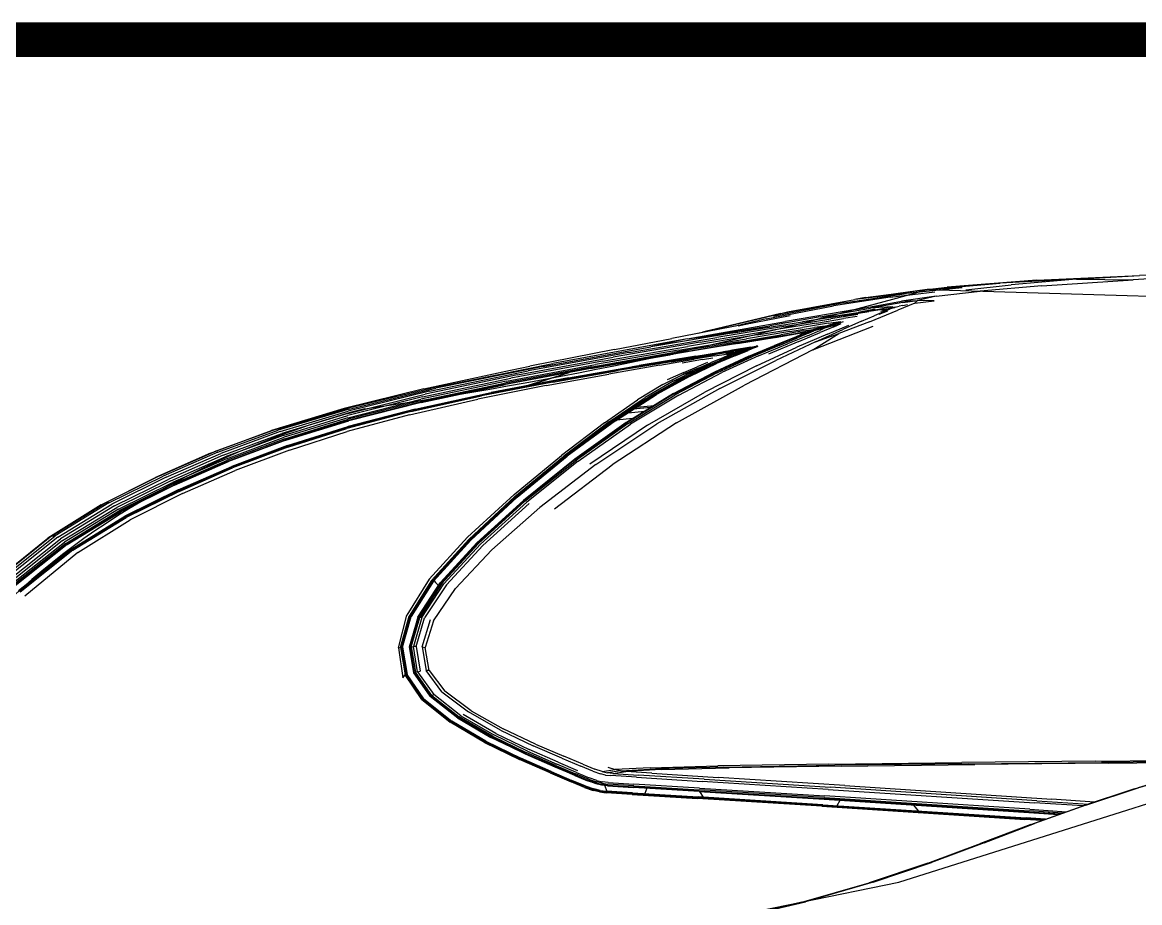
# Model space of a CAD drawing. Extents: x 526875 to 527530, y 3493038 to 3493574.
# Drawn here: x 527096.545 to 527098.155, y 3493325.859 to 3493327.128 of the extents above; entities that cross this region are included whole.
import ezdxf

# ---------------------------------------------------------------- set-up
doc = ezdxf.new("R2010")
doc.units = 0
doc.header["$LTSCALE"] = 2
doc.layers.get('0').update_dxf_attribs({"linetype": 'CONTINUOUS'})
for name, color, linetype in [('L-WATER水景', 5, 'CONTINUOUS'), ('W-_ANTICOLLISION防撞措施', 6, 'CONTINUOUS'), ('W-_BOLLARD系船栓', 4, 'CONTINUOUS')]:
    doc.layers.add(name, color=color, linetype=linetype)

# ---------------------------------------------------------------- blocks, each defined once
blk = doc.blocks.new('$matou$00000056')
at = {"color": 0, "linetype": 'Continuous'}
for p, q in [((5753.8, -1252.3, 0), (5677.1, -1275.8, 0)), ((5680.7, -1275.2, 0), (5757.4, -1251.7, 0)), ((5612.4, -1300.1, 0), (5677.1, -1275.8, 0)), ((5680.7, -1275.2, 0), (5616, -1299.4, 0)), ((5612.4, -1300.1, 0), (5556.5, -1324.6, 0)), ((5560, -1323.8, 0), (5616, -1299.4, 0)), ((5506.1, -1348.9, 0), (5556.5, -1324.6, 0)), ((5560, -1323.8, 0), (5509.6, -1348, 0)), ((5506.1, -1348.9, 0), (5457.9, -1372.5, 0)), ((5461.4, -1371.5, 0), (5509.6, -1348, 0)), ((5408.8, -1395, 0), (5457.9, -1372.5, 0)), ((5461.4, -1371.5, 0), (5412.2, -1393.9, 0)), ((5463.3, -1386.5, 0), (5433.2, -1384.4, 0)), ((5434.3, -1383.8, 0), (5463.4, -1385.9, 0)), ((5463.4, -1385.7, 0), (5434.7, -1383.7, 0)), ((5447.4, -1377.9, 0), (5465.8, -1379.2, 0)), ((5448.1, -1377.6, 0), (5466.3, -1378.9, 0)), ((5449.2, -1377.1, 0), (5466.7, -1378.3, 0)), ((5451.1, -1376.2, 0), (5467.2, -1377.4, 0)), ((5661.4, -1392.7, 0), (5465.8, -1379.2, 0)), ((5661.7, -1392.3, 0), (5466.3, -1378.9, 0)), ((5661.9, -1391.8, 0), (5466.7, -1378.3, 0)), ((5662.2, -1390.8, 0), (5467.2, -1377.4, 0)), ((5408.8, -1395, 0), (5358.6, -1416.4, 0)), ((5361.9, -1415.2, 0), (5412.2, -1393.9, 0)), ((5411.5, -1394.2, 0), (5458.1, -1397.5, 0)), ((5462.4, -1389.6, 0), (5427.2, -1387.1, 0)), ((5431, -1385.4, 0), (5463, -1387.6, 0)), ((5462.4, -1389.6, 0), (5659.4, -1403.2, 0)), ((5659.8, -1401.2, 0), (5463, -1387.6, 0)), ((5463.3, -1386.5, 0), (5660, -1400.1, 0)), ((5463.4, -1385.7, 0), (5660, -1399.3, 0)), ((5660, -1399.5, 0), (5463.4, -1385.9, 0)), ((5574.2, -1393.3, 0), (5569.8, -1386.4, 0)), ((5647.5, -1391.8, 0), (5644.6, -1398.2, 0)), ((5661.4, -1392.7, 0), (5781.3, -1400.7, 0)), ((5661.7, -1392.3, 0), (5781.4, -1400.3, 0)), ((5661.9, -1391.8, 0), (5781.6, -1399.8, 0)), ((5662.2, -1390.8, 0), (5781.7, -1398.8, 0)), ((5400.4, -1398.9, 0), (5441.4, -1401.8, 0)), ((5455.7, -1400, 0), (5406.1, -1396.5, 0)), ((5640.3, -1415.9, 0), (5441.4, -1401.8, 0)), ((5455.7, -1400, 0), (5654.2, -1413.8, 0)), ((5656.3, -1411.2, 0), (5458.1, -1397.5, 0)), ((5779.9, -1411.3, 0), (5659.4, -1403.2, 0)), ((5659.8, -1401.2, 0), (5780.2, -1409.3, 0)), ((5780.3, -1407.3, 0), (5660, -1399.3, 0)), ((5660, -1399.5, 0), (5780.3, -1407.5, 0)), ((5780.3, -1408.1, 0), (5660, -1400.1, 0)), ((5775.9, -1400.4, 0), (5779.6, -1407.3, 0)), ((5844.3, -1404.8, 0), (5781.3, -1400.7, 0)), ((5844.4, -1404.4, 0), (5781.4, -1400.3, 0)), ((5844.5, -1403.8, 0), (5781.6, -1399.8, 0)), ((5844.6, -1402.9, 0), (5781.7, -1398.8, 0)), ((5830.7, -1410.6, 0), (5832.5, -1404, 0)), ((5844.3, -1404.8, 0), (5869.3, -1406.5, 0)), ((5844.4, -1404.4, 0), (5869.4, -1406.1, 0)), ((5844.5, -1403.8, 0), (5869.5, -1405.5, 0)), ((5844.6, -1402.9, 0), (5869.7, -1404.6, 0)), ((5875.5, -1407, 0), (5869.4, -1406.1, 0)), ((5875.7, -1406.4, 0), (5869.5, -1405.5, 0)), ((5875.9, -1405.5, 0), (5869.7, -1404.6, 0)), ((5875.9, -1405.5, 0), (5882, -1407.1, 0)), ((5307.5, -1436.6, 0), (5358.6, -1416.4, 0)), ((5361.9, -1415.2, 0), (5312.3, -1434.7, 0)), ((5640.3, -1415.9, 0), (5762.2, -1424.3, 0)), ((5775.5, -1421.9, 0), (5654.2, -1413.8, 0)), ((5656.3, -1411.2, 0), (5777.3, -1419.4, 0)), ((5779.9, -1411.3, 0), (5843, -1415.4, 0)), ((5843.2, -1413.4, 0), (5780.2, -1409.3, 0)), ((5780.3, -1407.3, 0), (5843.4, -1411.4, 0)), ((5843.4, -1411.6, 0), (5780.3, -1407.5, 0)), ((5780.3, -1408.1, 0), (5843.3, -1412.2, 0)), ((5867.7, -1417, 0), (5843, -1415.4, 0)), ((5843.2, -1413.4, 0), (5868, -1415.1, 0)), ((5868.2, -1413.9, 0), (5843.3, -1412.2, 0)), ((5868.3, -1413.1, 0), (5843.4, -1411.4, 0)), ((5843.4, -1411.6, 0), (5868.3, -1413.3, 0)), ((5873.6, -1415.9, 0), (5868, -1415.1, 0)), ((5868.2, -1413.9, 0), (5873.9, -1414.7, 0)), ((5868.3, -1413.1, 0), (5874, -1413.9, 0)), ((5874, -1414.1, 0), (5868.3, -1413.3, 0)), ((5871.3, -1413.5, 0), (5869, -1406.5, 0)), ((5875.4, -1407.4, 0), (5869.3, -1406.5, 0)), ((5873.6, -1415.9, 0), (5873.9, -1414.7, 0)), ((5873.6, -1415.9, 0), (5879.1, -1417.4, 0)), ((5874, -1414.1, 0), (5873.9, -1414.7, 0)), ((5879.4, -1416.2, 0), (5873.9, -1414.7, 0)), ((5874, -1414.1, 0), (5874, -1413.9, 0)), ((5879.6, -1415.5, 0), (5874, -1413.9, 0)), ((5874, -1414.1, 0), (5879.6, -1415.7, 0)), ((5875.5, -1407.3, 0), (5875.4, -1407.4, 0)), ((5875.4, -1407.4, 0), (5875.4, -1407.4, 0)), ((5875.4, -1407.4, 0), (5881.4, -1409, 0)), ((5875.7, -1406.4, 0), (5875.5, -1407, 0)), ((5875.5, -1407.3, 0), (5875.5, -1407, 0)), ((5875.5, -1407, 0), (5881.5, -1408.6, 0)), ((5875.7, -1406.4, 0), (5881.7, -1408.1, 0)), ((5879.4, -1416.2, 0), (5879.1, -1417.4, 0)), ((5879.4, -1416.2, 0), (5879.6, -1415.7, 0)), ((5879.4, -1416.2, 0), (5887.2, -1419.5, 0)), ((5879.6, -1415.5, 0), (5887.5, -1418.8, 0)), ((5879.6, -1415.5, 0), (5879.6, -1415.7, 0)), ((5887.4, -1419, 0), (5879.6, -1415.7, 0)), ((5881.4, -1408.9, 0), (5881.5, -1408.6, 0)), ((5881.4, -1408.9, 0), (5881.4, -1409, 0)), ((5881.4, -1409, 0), (5881.4, -1409, 0)), ((5889.7, -1412.5, 0), (5881.4, -1409, 0)), ((5881.7, -1408.1, 0), (5881.5, -1408.6, 0)), ((5889.8, -1412.2, 0), (5881.5, -1408.6, 0)), ((5881.7, -1408.1, 0), (5882, -1407.1, 0)), ((5890, -1411.6, 0), (5881.7, -1408.1, 0)), ((5890.4, -1410.7, 0), (5882, -1407.1, 0)), ((5889.7, -1412.5, 0), (5902.6, -1419, 0)), ((5889.8, -1412.2, 0), (5902.8, -1418.6, 0)), ((5890, -1411.6, 0), (5903, -1418.1, 0)), ((5890.4, -1410.7, 0), (5903.4, -1417.2, 0)), ((5826, -1428.6, 0), (5762.2, -1424.3, 0)), ((5775.5, -1421.9, 0), (5838.8, -1426.1, 0)), ((5840.5, -1423.5, 0), (5777.3, -1419.4, 0)), ((5863.4, -1427.8, 0), (5838.8, -1426.1, 0)), ((5840.5, -1423.5, 0), (5865.1, -1425.2, 0)), ((5870.3, -1425.9, 0), (5865.1, -1425.2, 0)), ((5867.7, -1417, 0), (5873.2, -1417.8, 0)), ((5870.3, -1425.9, 0), (5875.3, -1427.3, 0)), ((5878.6, -1419.3, 0), (5873.2, -1417.8, 0)), ((5882.5, -1430.3, 0), (5875.3, -1427.3, 0)), ((5878.6, -1419.3, 0), (5886.2, -1422.5, 0)), ((5886.8, -1420.6, 0), (5879.1, -1417.4, 0)), ((5898.3, -1428.6, 0), (5886.2, -1422.5, 0)), ((5886.8, -1420.6, 0), (5899.1, -1426.8, 0)), ((5899.6, -1425.7, 0), (5887.2, -1419.5, 0)), ((5887.4, -1419, 0), (5899.8, -1425.2, 0)), ((5899.9, -1425, 0), (5887.5, -1418.8, 0)), ((5918.3, -1436.8, 0), (5899.1, -1426.8, 0)), ((5899.6, -1425.7, 0), (5918.9, -1435.8, 0)), ((5919.2, -1435.3, 0), (5899.8, -1425.2, 0)), ((5899.9, -1425, 0), (5919.2, -1435.1, 0)), ((5922.5, -1429.4, 0), (5902.6, -1419, 0)), ((5922.8, -1429.1, 0), (5902.8, -1418.6, 0)), ((5923.1, -1428.6, 0), (5903, -1418.1, 0)), ((5923.6, -1427.7, 0), (5903.4, -1417.2, 0)), ((5644, -1439.3, 0), (5751.5, -1436, 0)), ((5757.2, -1436.8, 0), (5650.2, -1440.2, 0)), ((5655.8, -1441.6, 0), (5762.6, -1438.2, 0)), ((5817, -1433, 0), (5751.5, -1436, 0)), ((5757.2, -1436.8, 0), (5822.4, -1433.8, 0)), ((5827.5, -1435.2, 0), (5762.6, -1438.2, 0)), ((5817, -1433, 0), (5850.8, -1430.4, 0)), ((5856, -1431.1, 0), (5822.4, -1433.8, 0)), ((5826, -1428.6, 0), (5850.8, -1430.4, 0)), ((5827.5, -1435.2, 0), (5861.1, -1432.5, 0)), ((5863.4, -1427.8, 0), (5850.8, -1430.4, 0)), ((5856, -1431.1, 0), (5850.8, -1430.4, 0)), ((5856, -1431.1, 0), (5868.6, -1428.5, 0)), ((5856, -1431.1, 0), (5861.1, -1432.5, 0)), ((5873.5, -1429.9, 0), (5861.1, -1432.5, 0)), ((5868.2, -1435.5, 0), (5861.1, -1432.5, 0)), ((5863.4, -1427.8, 0), (5868.6, -1428.5, 0)), ((5873.5, -1429.9, 0), (5868.6, -1428.5, 0)), ((5873.5, -1429.9, 0), (5880.7, -1432.9, 0)), ((5892.2, -1438.6, 0), (5880.7, -1432.9, 0)), ((5882.5, -1430.3, 0), (5894.2, -1436.1, 0)), ((5912.6, -1445.7, 0), (5894.2, -1436.1, 0)), ((5916, -1440.7, 0), (5897.2, -1430.9, 0)), ((5898.3, -1428.6, 0), (5917.3, -1438.5, 0)), ((5918.3, -1436.8, 0), (5946.7, -1451.9, 0)), ((5947.4, -1451, 0), (5918.9, -1435.8, 0)), ((5947.9, -1450.3, 0), (5919.2, -1435.1, 0)), ((5919.2, -1435.3, 0), (5947.8, -1450.5, 0)), ((5922.5, -1429.4, 0), (5951.9, -1445, 0)), ((5922.8, -1429.1, 0), (5952.2, -1444.7, 0)), ((5923.1, -1428.6, 0), (5952.5, -1444.2, 0)), ((5923.6, -1427.7, 0), (5953.1, -1443.4, 0)), ((5387, -1446, 0), (5279.6, -1448.5, 0)), ((5286.5, -1449.3, 0), (5394, -1446.8, 0)), ((5400.1, -1448.3, 0), (5292.5, -1450.8, 0)), ((5387, -1446, 0), (5515.5, -1442.8, 0)), ((5522.1, -1443.6, 0), (5394, -1446.8, 0)), ((5400.1, -1448.3, 0), (5528.1, -1445.1, 0)), ((5644, -1439.3, 0), (5515.5, -1442.8, 0)), ((5522.1, -1443.6, 0), (5650.2, -1440.2, 0)), ((5655.8, -1441.6, 0), (5528.1, -1445.1, 0)), ((5892.2, -1438.6, 0), (5910.5, -1448.1, 0)), ((5937.8, -1462.2, 0), (5910.5, -1448.1, 0)), ((5912.6, -1445.7, 0), (5940, -1460.1, 0)), ((5916, -1440.7, 0), (5944, -1455.5, 0)), ((5945.5, -1453.5, 0), (5917.3, -1438.5, 0)), ((5985.6, -1465, 0), (5951.9, -1445, 0)), ((5985.9, -1464.7, 0), (5952.2, -1444.7, 0)), ((5986.3, -1464.3, 0), (5952.5, -1444.2, 0)), ((5987, -1463.6, 0), (5953.1, -1443.4, 0)), ((5976.2, -1474.5, 0), (5944, -1455.5, 0)), ((5945.5, -1453.5, 0), (5978, -1472.7, 0)), ((5979.4, -1471.3, 0), (5946.7, -1451.9, 0)), ((5947.4, -1451, 0), (5980.3, -1470.4, 0)), ((5980.7, -1470, 0), (5947.8, -1450.5, 0)), ((5947.9, -1450.3, 0), (5980.8, -1469.8, 0)), ((5937.8, -1462.2, 0), (5969.2, -1480.3, 0)), ((5971.6, -1478.5, 0), (5940, -1460.1, 0)), ((6012.4, -1493.4, 0), (5980.3, -1470.4, 0)), ((5980.7, -1470, 0), (6012.9, -1493, 0)), ((6013, -1492.9, 0), (5980.8, -1469.8, 0)), ((5985.6, -1465, 0), (6018.5, -1488.7, 0)), ((5985.9, -1464.7, 0), (6018.9, -1488.5, 0)), ((5986.3, -1464.3, 0), (6019.4, -1488.1, 0)), ((5987, -1463.6, 0), (6020.2, -1487.5, 0)), ((6000.1, -1501.5, 0), (5969.2, -1480.3, 0)), ((5971.6, -1478.5, 0), (6002.7, -1500.1, 0)), ((5976.2, -1474.5, 0), (6007.7, -1496.9, 0)), ((6009.8, -1495.3, 0), (5978, -1472.7, 0)), ((5979.4, -1471.3, 0), (6011.5, -1494.1, 0)), ((6018.6, -1488.6, 0), (6018.5, -1488.7, 0)), ((6018.5, -1488.7, 0), (6018.5, -1488.7, 0)), ((6045.6, -1515.4, 0), (6018.5, -1488.7, 0)), ((6018.6, -1488.6, 0), (6018.9, -1488.5, 0)), ((6019.4, -1488.1, 0), (6018.9, -1488.5, 0)), ((6046, -1515.2, 0), (6018.9, -1488.5, 0)), ((6019.4, -1488.1, 0), (6020.2, -1487.5, 0)), ((6046.6, -1515, 0), (6019.4, -1488.1, 0)), ((6047.5, -1514.5, 0), (6020.2, -1487.5, 0)), ((6000.1, -1501.5, 0), (6025.6, -1524.8, 0)), ((6028.3, -1524, 0), (6002.7, -1500.1, 0)), ((6009.8, -1495.3, 0), (6036.1, -1520.6, 0)), ((6012.4, -1493.4, 0), (6011.5, -1494.1, 0)), ((6037.8, -1519.6, 0), (6011.5, -1494.1, 0)), ((6012.4, -1493.4, 0), (6012.9, -1493, 0)), ((6012.4, -1493.4, 0), (6038.9, -1519.1, 0)), ((6013, -1492.9, 0), (6012.9, -1493, 0)), ((6039.4, -1518.8, 0), (6012.9, -1493, 0)), ((6013, -1492.9, 0), (6039.6, -1518.7, 0)), ((6028.3, -1524, 0), (6043.6, -1549.4, 0)), ((6037.8, -1519.6, 0), (6036.1, -1520.6, 0)), ((6051.8, -1547.7, 0), (6036.1, -1520.6, 0)), ((6037.8, -1519.6, 0), (6038.9, -1519.1, 0)), ((6037.8, -1519.6, 0), (6053.7, -1547.1, 0)), ((6039.4, -1518.8, 0), (6038.9, -1519.1, 0)), ((6054.8, -1546.7, 0), (6038.9, -1519.1, 0)), ((6039.4, -1518.8, 0), (6039.6, -1518.7, 0)), ((6039.4, -1518.8, 0), (6055.3, -1546.6, 0)), ((6055.5, -1546.5, 0), (6039.6, -1518.7, 0)), ((6045.6, -1515.4, 0), (6045.7, -1515.4, 0)), ((6045.6, -1515.4, 0), (6061.9, -1544.5, 0)), ((6045.8, -1515.4, 0), (6045.7, -1515.4, 0)), ((6045.8, -1515.4, 0), (6046, -1515.2, 0)), ((6046.6, -1515, 0), (6046, -1515.2, 0)), ((6046, -1515.2, 0), (6062.3, -1544.4, 0)), ((6046.6, -1515, 0), (6047.5, -1514.5, 0)), ((6046.6, -1515, 0), (6062.9, -1544.2, 0)), ((6047.5, -1514.5, 0), (6063.8, -1543.9, 0)), ((6040.8, -1549.4, 0), (6025.6, -1524.8, 0)), ((6062, -1544.4, 0), (6061.9, -1544.5, 0)), ((6061.9, -1544.5, 0), (6061.9, -1544.5, 0)), ((6066.5, -1577, 0), (6061.9, -1544.5, 0)), ((6062, -1544.4, 0), (6062.3, -1544.4, 0)), ((6062.9, -1544.2, 0), (6062.3, -1544.4, 0)), ((6066.9, -1576.9, 0), (6062.3, -1544.4, 0)), ((6062.9, -1544.2, 0), (6063.8, -1543.9, 0)), ((6067.5, -1576.9, 0), (6062.9, -1544.2, 0)), ((6065.9, -1540.2, 0), (6063.8, -1543.9, 0)), ((6068.4, -1576.8, 0), (6063.8, -1543.9, 0)), ((6070.4, -1576.4, 0), (6065.9, -1540.2, 0)), ((6040.8, -1549.4, 0), (6043.6, -1549.4, 0)), ((6040.8, -1549.4, 0), (6044.9, -1577, 0)), ((6047.8, -1577.8, 0), (6043.6, -1549.4, 0)), ((6051.8, -1547.7, 0), (6049.3, -1548.4, 0)), ((6053.6, -1578.2, 0), (6049.3, -1548.4, 0)), ((6051.8, -1547.7, 0), (6053.7, -1547.1, 0)), ((6051.8, -1547.7, 0), (6056.1, -1578, 0)), ((6054.8, -1546.7, 0), (6053.7, -1547.1, 0)), ((6058.1, -1577.8, 0), (6053.7, -1547.1, 0)), ((6054.8, -1546.7, 0), (6055.3, -1546.6, 0)), ((6054.8, -1546.7, 0), (6059.2, -1577.7, 0)), ((6055.5, -1546.5, 0), (6055.3, -1546.6, 0)), ((6059.8, -1577.6, 0), (6055.3, -1546.6, 0)), ((6055.5, -1546.5, 0), (6060, -1577.6, 0)), ((6037, -1609.3, 0), (6044.9, -1577, 0)), ((6047.8, -1577.8, 0), (6040, -1610.8, 0)), ((6047.8, -1577.8, 0), (6044.9, -1577, 0)), ((6058.1, -1577.8, 0), (6050.2, -1613.1, 0)), ((6051.3, -1613.2, 0), (6059.2, -1577.7, 0)), ((6059.8, -1577.6, 0), (6051.9, -1613.3, 0)), ((6052.1, -1613.3, 0), (6060, -1577.6, 0)), ((6058.1, -1577.8, 0), (6056.1, -1578, 0)), ((6058.1, -1577.8, 0), (6059.2, -1577.7, 0)), ((6066.5, -1577, 0), (6058.5, -1614, 0)), ((6066.9, -1576.9, 0), (6058.9, -1614.1, 0)), ((6059.8, -1577.6, 0), (6059.2, -1577.7, 0)), ((6067.5, -1576.9, 0), (6059.5, -1614.1, 0)), ((6059.8, -1577.6, 0), (6060, -1577.6, 0)), ((6068.4, -1576.8, 0), (6060.5, -1614.3, 0)), ((6070.4, -1576.4, 0), (6062.8, -1615.5, 0)), ((6066.5, -1577, 0), (6066.5, -1577, 0)), ((6066.6, -1577, 0), (6066.5, -1577, 0)), ((6066.6, -1577, 0), (6066.9, -1576.9, 0)), ((6067.5, -1576.9, 0), (6066.9, -1576.9, 0)), ((6067.5, -1576.9, 0), (6068.4, -1576.8, 0)), ((6070.4, -1576.4, 0), (6068.4, -1576.8, 0)), ((6053.6, -1578.2, 0), (6045.8, -1612.5, 0)), ((6048.3, -1612.9, 0), (6056.1, -1578, 0)), ((6053.6, -1578.2, 0), (6056.1, -1578, 0)), ((6037, -1609.3, 0), (6016.1, -1648.1, 0)), ((6025, -1652.7, 0), (6045.8, -1612.5, 0)), ((6048.3, -1612.9, 0), (6027.4, -1653.6, 0)), ((6029.3, -1654.2, 0), (6050.2, -1613.1, 0)), ((6051.3, -1613.2, 0), (6030.4, -1654.6, 0)), ((6030.9, -1654.8, 0), (6051.9, -1613.3, 0)), ((6052.1, -1613.3, 0), (6031.1, -1654.8, 0)), ((6037.3, -1656.8, 0), (6058.5, -1614, 0)), ((6037.7, -1656.9, 0), (6058.9, -1614.1, 0)), ((6038.2, -1657.1, 0), (6059.5, -1614.1, 0)), ((6039.2, -1657.4, 0), (6060.5, -1614.3, 0)), ((6041.5, -1659.3, 0), (6062.8, -1615.5, 0)), ((6048.3, -1612.9, 0), (6050.2, -1613.1, 0)), ((6051.3, -1613.2, 0), (6050.2, -1613.1, 0)), ((6051.3, -1613.2, 0), (6051.9, -1613.3, 0)), ((6052.1, -1613.3, 0), (6051.9, -1613.3, 0)), ((6058.5, -1614, 0), (6058.5, -1614, 0)), ((6058.6, -1614, 0), (6058.5, -1614, 0)), ((6058.6, -1614, 0), (6058.9, -1614.1, 0)), ((6059.5, -1614.1, 0), (6058.9, -1614.1, 0)), ((6059.5, -1614.1, 0), (6060.5, -1614.3, 0)), ((6379.5, -1687.2, 0), (6430, -1634.2, 0)), ((6384.1, -1690, 0), (6434.5, -1638.9, 0)), ((6384.7, -1690.8, 0), (6435.2, -1639.6, 0)), ((6385.1, -1691.2, 0), (6435.7, -1640, 0)), ((6385.3, -1691.5, 0), (6435.9, -1640.3, 0)), ((5981.5, -1695, 0), (6016.1, -1648.1, 0)), ((6025, -1652.7, 0), (5990.4, -1700.4, 0)), ((6032.6, -1651.8, 0), (6035.5, -1655.4, 0)), ((6389.7, -1696.5, 0), (6440.7, -1644.8, 0)), ((6389.8, -1696.6, 0), (6440.9, -1645, 0)), ((6441.3, -1645.4, 0), (6390.2, -1697.1, 0)), ((6391, -1697.9, 0), (6442.2, -1646.2, 0)), ((6443.6, -1647.5, 0), (6392.3, -1699.4, 0)), ((6394.1, -1701.3, 0), (6445.5, -1649.2, 0)), ((6447.7, -1651.1, 0), (6396.2, -1703.3, 0)), ((6398.6, -1705.2, 0), (6450.1, -1653.1, 0)), ((6458.5, -1652.5, 0), (6408.4, -1704, 0)), ((5992.7, -1701.6, 0), (6027.4, -1653.6, 0)), ((6029.3, -1654.2, 0), (5994.5, -1702.5, 0)), ((5995.5, -1703.1, 0), (6030.4, -1654.6, 0)), ((6030.9, -1654.8, 0), (5996, -1703.3, 0)), ((5996.2, -1703.4, 0), (6031.1, -1654.8, 0)), ((6037.3, -1656.8, 0), (6001.9, -1706.5, 0)), ((6037.7, -1656.9, 0), (6002.3, -1706.7, 0)), ((6038.2, -1657.1, 0), (6002.8, -1706.9, 0)), ((6039.2, -1657.4, 0), (6003.7, -1707.4, 0)), ((6041.5, -1659.3, 0), (6005, -1709.9, 0)), ((6029.3, -1654.2, 0), (6030.4, -1654.6, 0)), ((6030.9, -1654.8, 0), (6030.4, -1654.6, 0)), ((6030.9, -1654.8, 0), (6031.1, -1654.8, 0)), ((6036.9, -1657.3, 0), (6035.5, -1655.4, 0)), ((6037.3, -1656.8, 0), (6037.3, -1656.8, 0)), ((6037.4, -1656.9, 0), (6037.3, -1656.8, 0)), ((6037.4, -1656.9, 0), (6037.7, -1656.9, 0)), ((6038.2, -1657.1, 0), (6037.7, -1656.9, 0)), ((6038.2, -1657.1, 0), (6039.2, -1657.4, 0)), ((6452.5, -1654.8, 0), (6401.3, -1706.9, 0)), ((6404.5, -1706.9, 0), (6455.3, -1655.1, 0)), ((5981.5, -1695, 0), (5935.9, -1746.4, 0)), ((6379.5, -1687.2, 0), (6329.4, -1727.2, 0)), ((6384.1, -1690, 0), (6333.4, -1729.7, 0)), ((6384.7, -1690.8, 0), (6334, -1730.5, 0)), ((6385.1, -1691.2, 0), (6334.3, -1730.9, 0)), ((6385.3, -1691.5, 0), (6334.6, -1731.2, 0)), ((6384.7, -1690.8, 0), (6384.1, -1690, 0)), ((6384.7, -1690.8, 0), (6385.1, -1691.2, 0)), ((6385.3, -1691.4, 0), (6385.1, -1691.2, 0)), ((6385.3, -1691.4, 0), (6385.3, -1691.5, 0)), ((5946.2, -1751.3, 0), (5990.4, -1700.4, 0)), ((5992.7, -1701.6, 0), (5948.6, -1752.7, 0)), ((5950.3, -1753.8, 0), (5994.5, -1702.5, 0)), ((5995.5, -1703.1, 0), (5951.3, -1754.5, 0)), ((5951.7, -1754.8, 0), (5996, -1703.3, 0)), ((5996.2, -1703.4, 0), (5951.8, -1754.9, 0)), ((5957.8, -1758.5, 0), (6001.9, -1706.5, 0)), ((5958.3, -1758.6, 0), (6002.3, -1706.7, 0)), ((6389.7, -1696.5, 0), (6338.4, -1736.6, 0)), ((6389.8, -1696.6, 0), (6338.6, -1736.7, 0)), ((6339, -1737.2, 0), (6390.2, -1697.1, 0)), ((6391, -1697.9, 0), (6339.7, -1738.1, 0)), ((6340.8, -1739.7, 0), (6392.3, -1699.4, 0)), ((6394.1, -1701.3, 0), (6342.4, -1741.7, 0)), ((6344.5, -1743.7, 0), (6396.2, -1703.3, 0)), ((6398.6, -1705.2, 0), (6347, -1745.6, 0)), ((6357.3, -1744.6, 0), (6408.4, -1704, 0)), ((6389.8, -1696.6, 0), (6389.7, -1696.5, 0)), ((6389.7, -1696.5, 0), (6389.7, -1696.5, 0)), ((6389.8, -1696.6, 0), (6390.2, -1697.1, 0)), ((6391, -1697.9, 0), (6390.2, -1697.1, 0)), ((6404.5, -1706.9, 0), (6408.4, -1704, 0)), ((5958.9, -1758.9, 0), (6002.8, -1706.9, 0)), ((5959.9, -1759.4, 0), (6003.7, -1707.4, 0)), ((5960.6, -1761.7, 0), (6005, -1709.9, 0)), ((6349.9, -1747.1, 0), (6401.3, -1706.9, 0)), ((6404.5, -1706.9, 0), (6353.3, -1747.1, 0)), ((6404.5, -1706.9, 0), (6401.3, -1706.9, 0)), ((6279.4, -1759.1, 0), (6329.4, -1727.2, 0)), ((6282.6, -1761.8, 0), (6333.4, -1729.7, 0)), ((6283.1, -1762.7, 0), (6334, -1730.5, 0)), ((6283.4, -1763.1, 0), (6334.3, -1730.9, 0)), ((6283.6, -1763.5, 0), (6334.6, -1731.2, 0)), ((6287, -1769.1, 0), (6338.4, -1736.6, 0)), ((6287.2, -1769.2, 0), (6338.6, -1736.7, 0)), ((6339, -1737.2, 0), (6287.5, -1769.7, 0)), ((6288.1, -1770.7, 0), (6339.7, -1738.1, 0)), ((5921.7, -1745.2, 0), (5866.7, -1798.5, 0)), ((5882.5, -1798.7, 0), (5935.9, -1746.4, 0)), ((6340.8, -1739.7, 0), (6289.2, -1772.4, 0)), ((6290.6, -1774.4, 0), (6342.4, -1741.7, 0)), ((6344.5, -1743.7, 0), (6292.6, -1776.5, 0)), ((6295.1, -1778.5, 0), (6347, -1745.6, 0)), ((6349.9, -1747.1, 0), (6298.1, -1779.8, 0)), ((6301.6, -1780, 0), (6353.3, -1747.1, 0)), ((6357.3, -1744.6, 0), (6305.4, -1778, 0)), ((6349.9, -1747.1, 0), (6353.3, -1747.1, 0)), ((5899.4, -1802.8, 0), (5948.6, -1752.7, 0)), ((5950.3, -1753.8, 0), (5901.2, -1803.9, 0)), ((5902.3, -1804.6, 0), (5951.3, -1754.5, 0)), ((5951.7, -1754.8, 0), (5902.7, -1805, 0)), ((5902.8, -1805.1, 0), (5951.8, -1754.9, 0)), ((5957.8, -1758.5, 0), (5910, -1808.3, 0)), ((5958.3, -1758.6, 0), (5911.1, -1808.2, 0)), ((5958.9, -1758.9, 0), (5912, -1808.3, 0)), ((5959.9, -1759.4, 0), (5913.4, -1808.6, 0)), ((6279.4, -1759.1, 0), (6229, -1787.4, 0)), ((5960.6, -1761.7, 0), (5915.5, -1809.3, 0)), ((6282.6, -1761.8, 0), (6231.5, -1790.5, 0)), ((6283.1, -1762.7, 0), (6231.9, -1791.4, 0)), ((6283.4, -1763.1, 0), (6232.2, -1791.9, 0)), ((6283.6, -1763.5, 0), (6232.3, -1792.2, 0)), ((6287, -1769.1, 0), (6235.4, -1798.1, 0)), ((6287.2, -1769.2, 0), (6235.5, -1798.2, 0)), ((6235.8, -1798.8, 0), (6287.5, -1769.7, 0)), ((6288.1, -1770.7, 0), (6236.4, -1799.8, 0)), ((6237.3, -1801.5, 0), (6289.2, -1772.4, 0)), ((6290.6, -1774.4, 0), (6238.6, -1803.6, 0)), ((6240.5, -1805.8, 0), (6292.6, -1776.5, 0)), ((6295.1, -1778.5, 0), (6242.8, -1807.8, 0)), ((6245.8, -1809.2, 0), (6298.1, -1779.8, 0)), ((6301.6, -1780, 0), (6249.2, -1809.5, 0)), ((6252.9, -1808.2, 0), (6305.4, -1778, 0)), ((6176.9, -1812.7, 0), (6229, -1787.4, 0)), ((6178.5, -1816.2, 0), (6231.5, -1790.5, 0)), ((6178.7, -1817.2, 0), (6231.9, -1791.4, 0)), ((6178.8, -1817.7, 0), (6232.2, -1791.9, 0)), ((6178.8, -1818.1, 0), (6232.3, -1792.2, 0)), ((5805.4, -1849.9, 0), (5866.7, -1798.5, 0)), ((5882.5, -1798.7, 0), (5824.2, -1848.2, 0)), ((5833.3, -1846.8, 0), (5888.2, -1799.2, 0)), ((5899.4, -1802.8, 0), (5849.5, -1847.7, 0)), ((6180.7, -1824.3, 0), (6235.4, -1798.1, 0)), ((6180.9, -1824.4, 0), (6235.5, -1798.2, 0)), ((6235.8, -1798.8, 0), (6181.2, -1825, 0)), ((6181.6, -1826.1, 0), (6236.4, -1799.8, 0)), ((6237.3, -1801.5, 0), (6182.3, -1827.9, 0)), ((5851.9, -1848.5, 0), (5901.2, -1803.9, 0)), ((5902.3, -1804.6, 0), (5853.2, -1849.1, 0)), ((5902.8, -1805.1, 0), (5853.5, -1849.8, 0)), ((5853.6, -1849.6, 0), (5902.7, -1805, 0)), ((5864, -1851.5, 0), (5910, -1808.3, 0)), ((5866, -1850.8, 0), (5911.1, -1808.2, 0)), ((5867.7, -1850.6, 0), (5912, -1808.3, 0)), ((5870.1, -1850.4, 0), (5912, -1808.3, 0)), ((5870.1, -1850.4, 0), (5913.4, -1808.6, 0)), ((5874.6, -1848.9, 0), (5915.5, -1809.3, 0)), ((6176.9, -1812.7, 0), (6121.8, -1835.5, 0)), ((6183.3, -1830.1, 0), (6238.6, -1803.6, 0)), ((6240.5, -1805.8, 0), (6184.5, -1832.5, 0)), ((6186.1, -1834.7, 0), (6242.8, -1807.8, 0)), ((6245.8, -1809.2, 0), (6188, -1836.4, 0)), ((6190.7, -1837, 0), (6249.2, -1809.5, 0)), ((6252.9, -1808.2, 0), (6194.4, -1836.1, 0)), ((6180.7, -1824.3, 0), (6120.2, -1848.5, 0)), ((6180.9, -1824.4, 0), (6120.6, -1848.6, 0)), ((6178.8, -1818.1, 0), (6120.8, -1841.6, 0)), ((6178.8, -1817.7, 0), (6121.3, -1841.1, 0)), ((6178.7, -1817.2, 0), (6121.7, -1840.5, 0)), ((6178.5, -1816.2, 0), (6122.1, -1839.4, 0)), ((6062.1, -1856.4, 0), (6121.8, -1835.5, 0)), ((6120.8, -1849.1, 0), (6181.2, -1825, 0)), ((6186.1, -1834.7, 0), (6120.9, -1860, 0)), ((6181.6, -1826.1, 0), (6121, -1850.3, 0)), ((6121.2, -1852.2, 0), (6182.3, -1827.9, 0)), ((6183.3, -1830.1, 0), (6121.3, -1854.7, 0)), ((6121.3, -1857.4, 0), (6184.5, -1832.5, 0)), ((6056.5, -1863.4, 0), (6120.8, -1841.6, 0)), ((6057.9, -1862.7, 0), (6121.3, -1841.1, 0)), ((6059.1, -1861.8, 0), (6121.7, -1840.5, 0)), ((6060.8, -1860.5, 0), (6122.1, -1839.4, 0)), ((6120.1, -1862.4, 0), (6188, -1836.4, 0)), ((6190.7, -1837, 0), (6120.7, -1863.7, 0)), ((6124.8, -1863.2, 0), (6194.4, -1836.1, 0)), ((5805.4, -1849.9, 0), (5740.5, -1895.8, 0)), ((5764, -1891.5, 0), (5824.2, -1848.2, 0)), ((5833.3, -1846.8, 0), (5778.5, -1887, 0)), ((5803.3, -1883.2, 0), (5849.5, -1847.7, 0)), ((5851.9, -1848.5, 0), (5806.8, -1883.6, 0)), ((5808.5, -1884, 0), (5853.2, -1849.1, 0)), ((5808.6, -1884.8, 0), (5853.5, -1849.8, 0)), ((5853.6, -1849.6, 0), (5809, -1884.4, 0)), ((5864, -1851.5, 0), (5824.9, -1883.5, 0)), ((5867.7, -1850.6, 0), (5828.7, -1881.9, 0)), ((5866, -1850.8, 0), (5828.7, -1881.9, 0)), ((5867.7, -1850.6, 0), (5831.6, -1881, 0)), ((5870.1, -1850.4, 0), (5835.8, -1879.9, 0)), ((5867.7, -1850.6, 0), (5835.8, -1879.9, 0)), ((5874.6, -1848.9, 0), (5843, -1876.9, 0)), ((5847.4, -1854.6, 0), (5863, -1852.3, 0)), ((6062.1, -1856.4, 0), (5996.6, -1875.8, 0)), ((6049.7, -1878.1, 0), (6121.3, -1854.7, 0)), ((6050.9, -1871.4, 0), (6120.2, -1848.5, 0)), ((6121.2, -1852.2, 0), (6051.1, -1875.3, 0)), ((6051.7, -1871.4, 0), (6120.6, -1848.6, 0)), ((6051.7, -1873.2, 0), (6121, -1850.3, 0)), ((6120.8, -1849.1, 0), (6051.9, -1872, 0)), ((5830.4, -1867.8, 0), (5846.8, -1865.6, 0)), ((5852, -1861.3, 0), (5835.8, -1863.6, 0)), ((6056.5, -1863.4, 0), (5983.7, -1884, 0)), ((6057.9, -1862.7, 0), (5986.6, -1882.9, 0)), ((6059.1, -1861.8, 0), (5989.2, -1881.8, 0)), ((6060.8, -1860.5, 0), (5992.9, -1880, 0)), ((6033.9, -1890.9, 0), (6120.7, -1863.7, 0)), ((6120.1, -1862.4, 0), (6036.9, -1888.6, 0)), ((6043, -1885, 0), (6120.9, -1860, 0)), ((6121.3, -1857.4, 0), (6047.1, -1881.4, 0)), ((6048.6, -1887.9, 0), (6124.8, -1863.2, 0)), ((5818.8, -1895.8, 0), (5843, -1876.9, 0)), ((5843.5, -1868.3, 0), (5826.9, -1870.5, 0)), ((5931, -1893, 0), (5996.6, -1875.8, 0)), ((6049.7, -1878.1, 0), (5965.1, -1901.4, 0)), ((5969, -1898, 0), (6051.1, -1875.3, 0)), ((6050.9, -1871.4, 0), (5970.1, -1893.7, 0)), ((6051.7, -1873.2, 0), (5970.9, -1895.6, 0)), ((6051.7, -1871.4, 0), (5971.6, -1893.6, 0)), ((5971.7, -1894.2, 0), (6051.9, -1872, 0)), ((5729.2, -1919, 0), (5778.5, -1887, 0)), ((5803.3, -1883.2, 0), (5762.2, -1910.7, 0)), ((5766.9, -1910.3, 0), (5806.8, -1883.6, 0)), ((5808.6, -1884.8, 0), (5769.2, -1911.3, 0)), ((5808.5, -1884, 0), (5769.3, -1910.4, 0)), ((5769.9, -1910.8, 0), (5809, -1884.4, 0)), ((5792.7, -1906.2, 0), (5824.9, -1883.5, 0)), ((5798.5, -1903.6, 0), (5828.7, -1881.9, 0)), ((5802.8, -1902, 0), (5831.6, -1881, 0)), ((5809, -1899.8, 0), (5835.8, -1879.9, 0)), ((5831.6, -1881, 0), (5828.7, -1881.9, 0)), ((5909.7, -1902.5, 0), (5983.7, -1884, 0)), ((5914.4, -1901.1, 0), (5986.6, -1882.9, 0)), ((5918.6, -1899.6, 0), (5989.2, -1881.8, 0)), ((5924.6, -1897.3, 0), (5992.9, -1880, 0)), ((5933.9, -1915.9, 0), (6036.9, -1888.6, 0)), ((6043, -1885, 0), (5948.4, -1910.4, 0)), ((5958.5, -1905.5, 0), (6047.1, -1881.4, 0)), ((6048.6, -1887.9, 0), (5965.4, -1911, 0)), ((5675, -1939, 0), (5740.5, -1895.8, 0)), ((5764, -1891.5, 0), (5710.6, -1925.8, 0)), ((5809, -1899.8, 0), (5788.6, -1912.5, 0)), ((5818.8, -1895.8, 0), (5799.9, -1907.9, 0)), ((5802.8, -1902, 0), (5809, -1899.8, 0)), ((5918.6, -1899.6, 0), (5853.7, -1914.6, 0)), ((5924.6, -1897.3, 0), (5861.9, -1911.8, 0)), ((5931, -1893, 0), (5870.9, -1907.5, 0)), ((5969, -1898, 0), (5883.7, -1919, 0)), ((5886.6, -1914.4, 0), (5970.1, -1893.7, 0)), ((5887.3, -1916.2, 0), (5970.9, -1895.6, 0)), ((5971.7, -1894.2, 0), (5888.8, -1914.7, 0)), ((5888.9, -1914.1, 0), (5971.6, -1893.6, 0)), ((5909.4, -1908.7, 0), (5948.6, -1892.8, 0)), ((5948.8, -1892.7, 0), (5910.3, -1908.5, 0)), ((6033.9, -1890.9, 0), (5924.9, -1919.6, 0)), ((5727.2, -1931.1, 0), (5762.2, -1910.7, 0)), ((5766.9, -1910.3, 0), (5733.5, -1930, 0)), ((5736.6, -1929.6, 0), (5769.3, -1910.4, 0)), ((5792.7, -1906.2, 0), (5767.5, -1921.5, 0)), ((5798.5, -1903.6, 0), (5775, -1918, 0)), ((5802.8, -1902, 0), (5780.5, -1915.7, 0)), ((5785.1, -1915.8, 0), (5799.9, -1907.9, 0)), ((5798.9, -1910.2, 0), (5785.9, -1917.2, 0)), ((5799.9, -1907.9, 0), (5788.6, -1912.5, 0)), ((5795.8, -1904.7, 0), (5798.5, -1903.6, 0)), ((5802.8, -1902, 0), (5798.5, -1903.6, 0)), ((5798.9, -1910.2, 0), (5814.8, -1901.4, 0)), ((5821.8, -1918.8, 0), (5870.9, -1907.5, 0)), ((5909.7, -1902.5, 0), (5841.9, -1918.2, 0)), ((5914.4, -1901.1, 0), (5848.1, -1916.4, 0)), ((5851.6, -1933.9, 0), (5948.4, -1910.4, 0)), ((5958.5, -1905.5, 0), (5866.8, -1928, 0)), ((5877.2, -1923, 0), (5965.1, -1901.4, 0)), ((5729.2, -1919, 0), (5690.4, -1941.9, 0)), ((5736.6, -1930.6, 0), (5769.2, -1911.3, 0)), ((5769.9, -1910.8, 0), (5737.4, -1929.9, 0)), ((5757.4, -1927.4, 0), (5775, -1918, 0)), ((5773.2, -1920.7, 0), (5761.5, -1926.9, 0)), ((5763.8, -1924.6, 0), (5780.5, -1915.7, 0)), ((5773.2, -1920.7, 0), (5788.6, -1912.5, 0)), ((5785.1, -1915.8, 0), (5773.3, -1922.2, 0)), ((5780.5, -1915.7, 0), (5775, -1918, 0)), ((5776.3, -1922.5, 0), (5785.9, -1917.2, 0)), ((5780.5, -1915.7, 0), (5788.6, -1912.5, 0)), ((5787.5, -1930.1, 0), (5841.9, -1918.2, 0)), ((5821.8, -1918.8, 0), (5789, -1926.3, 0)), ((5794.6, -1928.2, 0), (5848.1, -1916.4, 0)), ((5795.9, -1950.7, 0), (5924.9, -1919.6, 0)), ((5801.2, -1926.1, 0), (5853.7, -1914.6, 0)), ((5804.1, -1937.3, 0), (5883.7, -1919, 0)), ((5886.6, -1914.4, 0), (5809.5, -1932.1, 0)), ((5887.3, -1916.2, 0), (5809.5, -1934.1, 0)), ((5810.9, -1923, 0), (5861.9, -1911.8, 0)), ((5812, -1932.3, 0), (5888.8, -1914.7, 0)), ((5888.9, -1914.1, 0), (5812.4, -1931.6, 0)), ((5933.9, -1915.9, 0), (5830.7, -1940.7, 0)), ((5865.7, -1937.2, 0), (5946.8, -1916.1, 0)), ((5965.4, -1911, 0), (5946.8, -1916.1, 0)), ((5672.6, -1948.8, 0), (5710.6, -1925.8, 0)), ((5727.2, -1931.1, 0), (5699.5, -1945.9, 0)), ((5707.4, -1943.9, 0), (5733.5, -1930, 0)), ((5736.6, -1929.6, 0), (5711.5, -1943, 0)), ((5736.6, -1930.6, 0), (5711.8, -1943.8, 0)), ((5712.6, -1943.1, 0), (5737.4, -1929.9, 0)), ((5749, -1931.4, 0), (5737.3, -1937.6, 0)), ((5744.2, -1935.2, 0), (5751.9, -1931, 0)), ((5744.2, -1935.2, 0), (5753.4, -1931.4, 0)), ((5757.4, -1927.4, 0), (5745.4, -1933.7, 0)), ((5757.7, -1932, 0), (5747.5, -1935.7, 0)), ((5747.5, -1945.7, 0), (5809.5, -1932.1, 0)), ((5759.3, -1930.2, 0), (5748.8, -1934.2, 0)), ((5753.4, -1931.4, 0), (5748.8, -1934.2, 0)), ((5749, -1931.4, 0), (5767.5, -1921.5, 0)), ((5750.6, -1945.2, 0), (5812.4, -1931.6, 0)), ((5763.8, -1924.6, 0), (5751.9, -1931, 0)), ((5764.6, -1926.9, 0), (5753.4, -1931.4, 0)), ((5753.4, -1931.4, 0), (5761.5, -1926.9, 0)), ((5787.5, -1930.1, 0), (5754, -1937.5, 0)), ((5758.3, -1934.4, 0), (5777.5, -1930.3, 0)), ((5764.6, -1926.9, 0), (5759.3, -1930.2, 0)), ((5769.5, -1930.6, 0), (5760.1, -1932.3, 0)), ((5794.6, -1928.2, 0), (5760.8, -1935.6, 0)), ((5764.6, -1926.9, 0), (5773.3, -1922.2, 0)), ((5801.2, -1926.1, 0), (5767.5, -1933.5, 0)), ((5769.5, -1930.6, 0), (5789, -1926.3, 0)), ((5780.9, -1926.3, 0), (5771.1, -1928.3, 0)), ((5810.9, -1923, 0), (5777.5, -1930.3, 0)), ((5780.9, -1926.3, 0), (5800.4, -1921.5, 0)), ((5783.4, -1947, 0), (5866.8, -1928, 0)), ((5877.2, -1923, 0), (5795.5, -1941.7, 0)), ((5675, -1939, 0), (5617.4, -1968.1, 0)), ((5675, -1939, 0), (5650.2, -1958.9, 0)), ((5661.2, -1958, 0), (5690.4, -1941.9, 0)), ((5688.6, -1948.9, 0), (5717.8, -1933.3, 0)), ((5728, -1942.9, 0), (5728.3, -1942.5, 0)), ((5728, -1942.9, 0), (5728.9, -1942.6, 0)), ((5728, -1942.9, 0), (5728.5, -1943, 0)), ((5730.9, -1941, 0), (5728.3, -1942.5, 0)), ((5728.3, -1942.5, 0), (5729.3, -1942.1, 0)), ((5734.8, -1941.7, 0), (5728.5, -1943, 0)), ((5728.5, -1943, 0), (5729.6, -1942.7, 0)), ((5728.6, -1956.3, 0), (5795.5, -1941.7, 0)), ((5730.5, -1942, 0), (5728.9, -1942.6, 0)), ((5728.9, -1942.6, 0), (5729.3, -1942.1, 0)), ((5728.9, -1942.6, 0), (5729.6, -1942.7, 0)), ((5731.1, -1941.3, 0), (5729.3, -1942.1, 0)), ((5731.4, -1942.1, 0), (5729.6, -1942.7, 0)), ((5730.5, -1942, 0), (5733.6, -1940.8, 0)), ((5730.5, -1942, 0), (5731.1, -1941.3, 0)), ((5730.5, -1942, 0), (5731.4, -1942.1, 0)), ((5730.9, -1941, 0), (5737.3, -1937.6, 0)), ((5731.1, -1941.3, 0), (5734.4, -1939.9, 0)), ((5738.5, -1940.7, 0), (5731.4, -1942.1, 0)), ((5731.4, -1942.1, 0), (5734.8, -1941, 0)), ((5739.1, -1938.8, 0), (5733.6, -1940.8, 0)), ((5733.6, -1940.8, 0), (5734.4, -1939.9, 0)), ((5733.6, -1940.8, 0), (5734.8, -1941, 0)), ((5740.1, -1937.7, 0), (5734.4, -1939.9, 0)), ((5738.1, -1937.8, 0), (5734.4, -1939.9, 0)), ((5734.8, -1941.7, 0), (5752.2, -1937.9, 0)), ((5740.6, -1939.1, 0), (5734.8, -1941, 0)), ((5742.4, -1939.6, 0), (5734.8, -1941, 0)), ((5738.1, -1937.8, 0), (5745.4, -1933.7, 0)), ((5744.2, -1935.2, 0), (5738.1, -1937.8, 0)), ((5804.1, -1937.3, 0), (5739, -1951.6, 0)), ((5739.1, -1938.8, 0), (5747.5, -1935.7, 0)), ((5739.1, -1938.8, 0), (5740.1, -1937.7, 0)), ((5739.1, -1938.8, 0), (5740.6, -1939.1, 0)), ((5740.1, -1937.7, 0), (5748.8, -1934.2, 0)), ((5744.2, -1935.2, 0), (5740.1, -1937.7, 0)), ((5740.6, -1939.1, 0), (5749.5, -1936, 0)), ((5748.7, -1937.6, 0), (5740.6, -1939.1, 0)), ((5742.4, -1939.6, 0), (5760.8, -1935.6, 0)), ((5746.2, -1948, 0), (5809.5, -1934.1, 0)), ((5747.4, -1959.3, 0), (5830.7, -1940.7, 0)), ((5747.5, -1935.7, 0), (5748.8, -1934.2, 0)), ((5747.5, -1935.7, 0), (5749.5, -1936, 0)), ((5748.7, -1937.6, 0), (5767.5, -1933.5, 0)), ((5748.7, -1937.6, 0), (5758.3, -1934.4, 0)), ((5760.1, -1932.3, 0), (5749.5, -1936, 0)), ((5758.3, -1934.4, 0), (5749.5, -1936, 0)), ((5812, -1932.3, 0), (5749.8, -1946, 0)), ((5752.2, -1937.9, 0), (5754, -1937.5, 0)), ((5851.6, -1933.9, 0), (5767.4, -1952.9, 0)), ((5795.9, -1950.7, 0), (5830.7, -1940.7, 0)), ((5865.7, -1937.2, 0), (5810.6, -1951.2, 0)), ((5672.6, -1948.8, 0), (5646.5, -1963.8, 0)), ((5672.6, -1948.8, 0), (5650.2, -1958.9, 0)), ((5688.6, -1948.9, 0), (5668.2, -1959.9, 0)), ((5679.4, -1958.9, 0), (5689.9, -1953.2, 0)), ((5680.5, -1956, 0), (5699.5, -1945.9, 0)), ((5694.9, -1951.9, 0), (5685.2, -1957.1, 0)), ((5696.1, -1952.1, 0), (5687.4, -1956.8, 0)), ((5687.5, -1956.5, 0), (5696.6, -1951.6, 0)), ((5707.4, -1943.9, 0), (5689.9, -1953.2, 0)), ((5711.5, -1953.6, 0), (5691.5, -1957.9, 0)), ((5691.8, -1958.1, 0), (5712.2, -1953.7, 0)), ((5694.9, -1951.9, 0), (5711.5, -1943, 0)), ((5696.1, -1952.1, 0), (5711.8, -1943.8, 0)), ((5712.6, -1943.1, 0), (5696.6, -1951.6, 0)), ((5697.2, -1960.8, 0), (5739, -1951.6, 0)), ((5701.1, -1967.2, 0), (5767.4, -1952.9, 0)), ((5795.9, -1950.7, 0), (5701.5, -1972.8, 0)), ((5746.2, -1948, 0), (5706.1, -1956.8, 0)), ((5747.5, -1945.7, 0), (5710, -1953.9, 0)), ((5710.8, -1954.6, 0), (5749.8, -1946, 0)), ((5750.6, -1945.2, 0), (5712.2, -1953.7, 0)), ((5783.4, -1947, 0), (5715.8, -1961.7, 0)), ((5795.9, -1950.7, 0), (5716.6, -1967.4, 0)), ((5741.6, -1968.5, 0), (5810.6, -1951.2, 0)), ((5795.9, -1950.7, 0), (5747.4, -1959.3, 0)), ((5621, -1973.4, 0), (5650.2, -1958.9, 0)), ((5628.6, -1974, 0), (5646.5, -1963.8, 0)), ((5661.2, -1958, 0), (5640.7, -1969.2, 0)), ((5655.1, -1967, 0), (5668.2, -1959.9, 0)), ((5673.3, -1963.1, 0), (5661.6, -1967.4, 0)), ((5662.9, -1965.9, 0), (5674.4, -1961.9, 0)), ((5662.9, -1965.9, 0), (5668.7, -1962.4, 0)), ((5663.5, -1967.7, 0), (5674.9, -1963.3, 0)), ((5680.5, -1956, 0), (5668.7, -1962.4, 0)), ((5671.8, -1971.3, 0), (5715.8, -1961.7, 0)), ((5673.3, -1963.1, 0), (5680.1, -1960.6, 0)), ((5673.3, -1963.1, 0), (5674.4, -1961.9, 0)), ((5673.3, -1963.1, 0), (5674.9, -1963.3, 0)), ((5697.2, -1960.8, 0), (5673.7, -1965.8, 0)), ((5679.4, -1958.9, 0), (5674.4, -1961.9, 0)), ((5680.8, -1959.7, 0), (5674.4, -1961.9, 0)), ((5681.2, -1960.8, 0), (5674.9, -1963.3, 0)), ((5684.1, -1961.6, 0), (5674.9, -1963.3, 0)), ((5683, -1959.5, 0), (5680.1, -1960.6, 0)), ((5680.8, -1959.7, 0), (5680.1, -1960.6, 0)), ((5681.2, -1960.8, 0), (5680.1, -1960.6, 0)), ((5680.8, -1959.7, 0), (5685.2, -1957.1, 0)), ((5680.8, -1959.7, 0), (5683.6, -1958.8, 0)), ((5681.2, -1960.8, 0), (5689.7, -1959.1, 0)), ((5681.2, -1960.8, 0), (5683.9, -1959.6, 0)), ((5683, -1959.5, 0), (5683.6, -1958.8, 0)), ((5683, -1959.5, 0), (5683.4, -1959.4, 0)), ((5683, -1959.5, 0), (5683.9, -1959.6, 0)), ((5683.8, -1958.8, 0), (5683.4, -1959.4, 0)), ((5684.1, -1959.5, 0), (5683.4, -1959.4, 0)), ((5687.5, -1956.5, 0), (5683.6, -1958.8, 0)), ((5683.8, -1958.8, 0), (5683.6, -1958.8, 0)), ((5683.8, -1958.8, 0), (5687.4, -1956.8, 0)), ((5691.8, -1958.1, 0), (5683.9, -1959.6, 0)), ((5684.1, -1959.5, 0), (5683.9, -1959.6, 0)), ((5684.1, -1961.6, 0), (5706.1, -1956.8, 0)), ((5684.1, -1959.5, 0), (5691.5, -1957.9, 0)), ((5747.4, -1959.3, 0), (5685.2, -1972.4, 0)), ((5728.6, -1956.3, 0), (5685.3, -1965.8, 0)), ((5710.8, -1954.6, 0), (5689.7, -1959.1, 0)), ((5706.2, -1982.4, 0), (5781.3, -1959, 0)), ((5776.1, -1960.8, 0), (5706.2, -1982.4, 0)), ((5747.4, -1959.3, 0), (5716.6, -1967.4, 0)), ((5776.1, -1960.8, 0), (5781.3, -1959, 0)), ((5785.4, -1957.6, 0), (5781.3, -1959, 0)), ((5785.3, -1957.6, 0), (5781.3, -1959, 0)), ((5621, -1973.4, 0), (5593.9, -1987.5, 0)), ((5628.6, -1974, 0), (5616.4, -1980.8, 0)), ((5634.1, -1988.2, 0), (5701.5, -1972.8, 0)), ((5645.3, -1980.8, 0), (5685.2, -1972.4, 0)), ((5671.8, -1971.3, 0), (5645.9, -1976.9, 0)), ((5646.3, -1973, 0), (5661.6, -1967.4, 0)), ((5662.9, -1965.9, 0), (5648.1, -1971.1, 0)), ((5655.1, -1967, 0), (5648.1, -1971.1, 0)), ((5663.5, -1967.7, 0), (5648.9, -1973.3, 0)), ((5660.4, -1971.2, 0), (5648.9, -1973.3, 0)), ((5701.1, -1967.2, 0), (5658, -1976.5, 0)), ((5660.4, -1971.2, 0), (5685.3, -1965.8, 0)), ((5662.9, -1965.9, 0), (5661.6, -1967.4, 0)), ((5663.5, -1967.7, 0), (5661.6, -1967.4, 0)), ((5663.5, -1967.7, 0), (5673.7, -1965.8, 0)), ((5668.5, -1978.7, 0), (5716.6, -1967.4, 0)), ((5741.6, -1968.5, 0), (5697.1, -1980.1, 0)), ((5720.2, -1975.6, 0), (5749.7, -1966.5, 0)), ((5747, -1967.2, 0), (5732.4, -1971.4, 0)), ((5607.6, -1985.7, 0), (5601.2, -1989.1, 0)), ((5611.8, -1982.5, 0), (5603.5, -1986.8, 0)), ((5607.6, -1985.7, 0), (5616.4, -1980.8, 0)), ((5608.6, -1988.5, 0), (5621.8, -1985.7, 0)), ((5615.7, -1988.6, 0), (5631.8, -1984.6, 0)), ((5619.1, -1987, 0), (5631.8, -1984.6, 0)), ((5668.5, -1978.7, 0), (5620.2, -1989.8, 0)), ((5645.3, -1980.8, 0), (5621.8, -1985.7, 0)), ((5664.6, -1978, 0), (5631.8, -1984.6, 0)), ((5632.3, -1982, 0), (5658, -1976.5, 0)), ((5632.7, -1979.5, 0), (5645.9, -1976.9, 0)), ((5706.2, -1982.4, 0), (5635.2, -2000, 0)), ((5699.8, -1984.4, 0), (5635.2, -2000, 0)), ((5646.1, -1995.8, 0), (5713.2, -1978.8, 0)), ((5720.2, -1975.6, 0), (5655.8, -1992.1, 0)), ((5706.2, -1982.4, 0), (5699.8, -1984.4, 0)), ((5577.5, -1996.3, 0), (5559, -1999.4, 0)), ((5577.5, -1996.3, 0), (5574.9, -1999.5, 0)), ((5577.5, -1996.3, 0), (5593.9, -1987.5, 0)), ((5588.9, -1993.4, 0), (5584.5, -1994.5, 0)), ((5646.1, -1995.8, 0), (5585.7, -2007.7, 0)), ((5588.9, -1993.4, 0), (5592.4, -1992.5, 0)), ((5589.1, -1997, 0), (5620.2, -1989.8, 0)), ((5634.1, -1988.2, 0), (5590.5, -1998.4, 0)), ((5596.4, -1991.4, 0), (5592.4, -1992.5, 0)), ((5596.4, -1991.4, 0), (5601.2, -1989.1, 0)), ((5596.4, -1991.4, 0), (5601.6, -1990.1, 0)), ((5596.8, -1990.3, 0), (5601.2, -1989.1, 0)), ((5598.6, -1991.7, 0), (5606.9, -1989.8, 0)), ((5608.2, -1991.2, 0), (5600.9, -1992, 0)), ((5610.2, -1986.3, 0), (5601.2, -1989.1, 0)), ((5601.4, -2003.3, 0), (5655.8, -1992.1, 0)), ((5610.2, -1986.3, 0), (5601.6, -1990.1, 0)), ((5608.6, -1988.5, 0), (5601.6, -1990.1, 0)), ((5619.1, -1987, 0), (5606.9, -1989.8, 0)), ((5608.2, -1991.2, 0), (5620.2, -1989.8, 0)), ((5557.1, -2004.9, 0), (5514.8, -2011.5, 0)), ((5557.1, -2004.9, 0), (5590.5, -1998.4, 0)), ((5557.1, -2004.9, 0), (5574.9, -1999.5, 0)), ((5601.4, -2003.3, 0), (5558.4, -2010, 0)), ((5559, -1999.4, 0), (5574.9, -1999.5, 0)), ((5565.9, -2012.7, 0), (5635.2, -2000, 0)), ((5624.9, -2002.4, 0), (5565.9, -2012.7, 0)), ((5589.1, -1997, 0), (5574.9, -1999.5, 0)), ((5590.5, -1998.4, 0), (5574.9, -1999.5, 0)), ((5585.7, -2007.7, 0), (5635.2, -2000, 0)), ((5624.9, -2002.4, 0), (5635.2, -2000, 0)), ((5455.7, -2018.6, 0), (5514.8, -2011.5, 0)), ((5460.6, -2025.4, 0), (5546.7, -2015.8, 0)), ((5528.6, -2013, 0), (5485.3, -2019.4, 0)), ((5565.9, -2012.7, 0), (5495.8, -2021.4, 0)), ((5532.1, -2015.2, 0), (5585.7, -2007.7, 0)), ((5532.1, -2015.2, 0), (5565.9, -2012.7, 0)), ((5565.9, -2012.7, 0), (5546.7, -2015.8, 0)), ((5242.8, -2036.9, 0), (5367.9, -2027, 0)), ((5460.6, -2025.4, 0), (5362, -2032.1, 0)), ((5422.5, -2026.9, 0), (5362, -2032.1, 0)), ((5455.7, -2018.6, 0), (5367.9, -2027, 0)), ((5422.5, -2026.9, 0), (5367.9, -2027, 0)), ((5422.5, -2026.9, 0), (5485.3, -2019.4, 0)), ((5422.5, -2026.9, 0), (5495.8, -2021.4, 0)), ((5242.8, -2036.9, 0), (5362, -2032.1, 0))]:
    blk.add_line(p, q, dxfattribs=at)
at = {"layer": 'W-_BOLLARD系船栓', "elevation": 0}
blk.add_lwpolyline([(-6727, -15.1, 0.047361), (-6712.2, -120.4, 0.071059), (-6549.7, -364.2, 0.106743), (-4524.6, -1531, 0.083644), (-2645.5, -1972.5, -0.010282), (5565.9, -2012.7, -0.041262), (6105.1, -1863.2, 0.304271), (6623.1, -1179.8, 0.082265), (6714.7, -654.3), (6727, 59.7), (6714.7, 773.7, 0.082265), (6623.1, 1299.2, 0.256696), (6105.1, 1839.6, 0.028009), (5545.4, 1985.1, 0.02503), (-2645.5, 1949, 0.085737), (-4525.7, 1505.9, 0.098082), (-6474.2, 408.5, 0.055987), (-6646.5, 216.4, 0.167612), (-6727, -15.1)], format="xyb", dxfattribs=at)
at = {"layer": 'W-_BOLLARD系船栓'}
blk.add_polyline3d([(-2711.7, 1595.4, 0), (-581, 1668.7, 0), (5128.7, 1617.2, 0), (5128.7, 1466.4, 0), (5395.9, 1370.6, 0), (5631.8, 1265.5, 0), (6052.3, 1134.8, 0), (6009.5, 1015.1, 0), (6009.5, -1053.2, 0), (6055.8, -1174.9, 0), (5587.5, -1300.5, 0), (5130.6, -1486.9, 0), (5088.8, -1650.5, 0), (-2711.5, -1650.5, 0)], dxfattribs=at)

msp = doc.modelspace()

# ---------------------------------------------------------------- linework, layer by layer
at = {"layer": 'W-_ANTICOLLISION防撞措施', "linetype": 'Continuous', "lineweight": 0, "const_width": 0.05, "flags": 128}
msp.add_lwpolyline([(527094.6512, 3493327.1029), (527118.6512, 3493327.1029)], dxfattribs=at)

# ---------------------------------------------------------------- block references
at = {"layer": 'L-WATER水景', "color": 8, "lineweight": 0, "xscale": 0.0015, "yscale": 0.0012, "zscale": 0.001291236534000011, "rotation": 179.4533750334647}
msp.add_blockref('$matou$00000056', (527106.174, 3493324.2478), dxfattribs=at)

doc.saveas('drawing.dxf')
